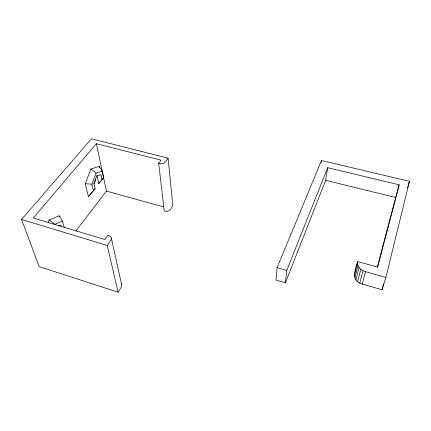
<?xml version="1.0" encoding="UTF-8"?>
<svg xmlns="http://www.w3.org/2000/svg" width="431" height="431" viewBox="0 0 431 431"><rect width="100%" height="100%" fill="white"/><g stroke="black" fill="none" stroke-linecap="round" stroke-linejoin="round"><path stroke-width="0.65" d="M277.106 267.603L275.975 280.01L285.403 282.801L325.653 180.32L327.657 167.697L399.154 184.802L377.621 267.091L357.665 261.558C355.052 270.35 350.538 280.726 362.25 284.077L382.065 289.756L385.896 277.392L409.45 181.327L321.494 160.504L277.106 267.603L286.771 270.409L285.403 282.801M354.384 275.969L357.665 261.558M321.203 162.498L321.494 160.504M382.065 289.756L383.509 283.889M354.842 277.995L357.924 265.566L357.45 263.53M355.947 279.945L359.071 267.527L357.924 265.566M357.633 281.685L360.806 269.278L359.071 267.527M359.783 283.097L363.015 270.7L360.806 269.278M377.297 267.139L399.154 184.802M362.25 284.077L365.553 271.681L363.015 270.7M407.554 187.652L409.45 181.327M102.271 171.112L99.216 166.409L90.963 168.925L85.241 183.665L88.409 196.638L93.398 190.809L91.851 184.177L96.124 173.095L102.271 171.112L103.672 177.744L98.726 183.525L96.91 175.352M48.132 222.342L49.096 219.912L59.209 215.802L62.382 221.114L64.381 227.73M286.771 270.409L327.657 167.697M118.089 292.213L107.281 245.471L110.778 240.45A5.188 3.701 -12.8 0 0 108.779 235.579L107.89 235.31L104.9 239.539L33.273 217.994L96.399 143.717L160.995 160.17L158.683 163.441L164.238 210.948L164.981 211.152A4.121 2.898 -6.1 0 0 170.466 209.45L172.869 205.646L168.085 158.155L91.496 138.787L21.55 219.46L39.173 266.595L118.089 292.213L121.208 287.294A4.736 3.637 -15.1 0 0 121.343 284.018M168.085 158.155L165.445 161.948A4.466 2.888 -5.3 0 1 159.492 163.651L158.683 163.441M75.904 231.048L106.409 191.078L96.399 143.717M93.398 190.809L95.111 188.633L93.92 183.45L96.776 176.026L100.908 174.657L102.023 179.84M88.409 196.638L92.654 191.375M98.726 183.525L100.358 181.446M93.883 190.006L95.111 188.633M101.996 179.366L103.672 177.744M58.589 226.022L60.841 225.041L61.202 226.227M62.382 221.114L54.85 224.314L49.096 219.912M85.241 183.665L91.851 184.177M325.653 180.32L395.561 197.452M106.409 191.078L163.764 206.955M365.553 271.681L385.896 277.392M21.55 219.46L107.281 245.471M90.963 168.925L96.124 173.095M59.209 215.802L59.586 217.03M111.354 238.009L121.698 284.902M99.216 166.409L99.496 167.707M95.44 179.064A3.356 1.616 -74.7 0 1 93.764 183.725"/></g></svg>
